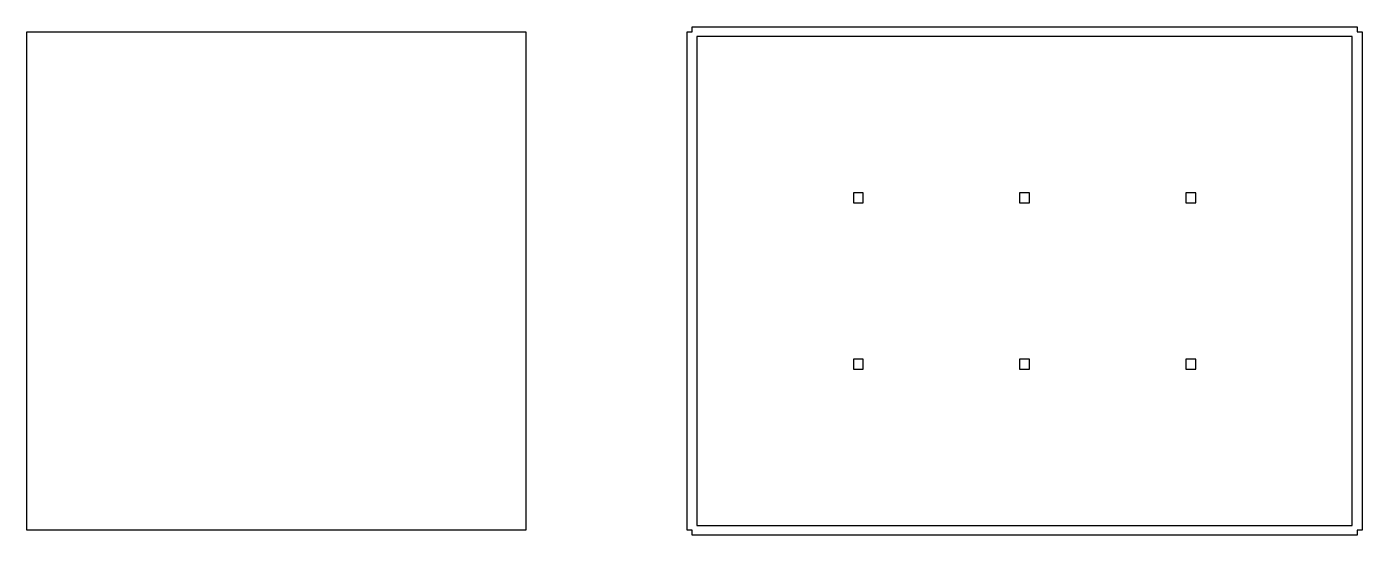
# Model space of a CAD drawing. Header units: metres. Extents: x -5 to 35.1, y 4.8 to 20.1.
import ezdxf

# ---------------------------------------------------------------- set-up
doc = ezdxf.new("R2010")
doc.units = ezdxf.units.M
doc.header["$LTSCALE"] = 0.1
doc.layers.add('ARQ-MUROS', color=8, linetype='Continuous')
doc.layers.add('ARQ-PILAres', color=4, linetype='Continuous')

msp = doc.modelspace()

# ---------------------------------------------------------------- linework, layer by layer
for p, q in [((-5, 5), (-5, 20)), ((-5, 20), (10, 20)), ((10, 20), (10, 5)), ((10, 5), (-5, 5))]:
    msp.add_line(p, q)
at = {"layer": 'ARQ-MUROS'}
for p, q in [((15, 20.15), (35, 20.15)), ((15, 20), (15, 20.15)), ((35, 20.15), (35, 20)), ((14.85, 5), (14.85, 20)), ((14.85, 20), (15, 20)), ((15.15, 19.85), (15.15, 5.15)), ((34.85, 19.85), (15.15, 19.85)), ((34.85, 5.15), (34.85, 19.85)), ((35, 20), (35.15, 20)), ((35.15, 20), (35.15, 5)), ((15, 5), (14.85, 5)), ((15, 4.85), (15, 5)), ((35, 4.85), (15, 4.85)), ((15.15, 5.15), (34.85, 5.15)), ((35.15, 5), (35, 5)), ((35, 5), (35, 4.85))]:
    msp.add_line(p, q, dxfattribs=at)
at = {"layer": 'ARQ-PILAres'}
for points in [[(19.85, 14.85), (20.15, 14.85), (20.15, 15.15), (19.85, 15.15)], [(24.85, 14.85), (25.15, 14.85), (25.15, 15.15), (24.85, 15.15)], [(29.85, 14.85), (30.15, 14.85), (30.15, 15.15), (29.85, 15.15)], [(19.85, 9.85), (20.15, 9.85), (20.15, 10.15), (19.85, 10.15)], [(24.85, 9.85), (25.15, 9.85), (25.15, 10.15), (24.85, 10.15)], [(29.85, 9.85), (30.15, 9.85), (30.15, 10.15), (29.85, 10.15)]]:
    msp.add_lwpolyline(points, close=True, dxfattribs=at)

doc.saveas('drawing.dxf')
